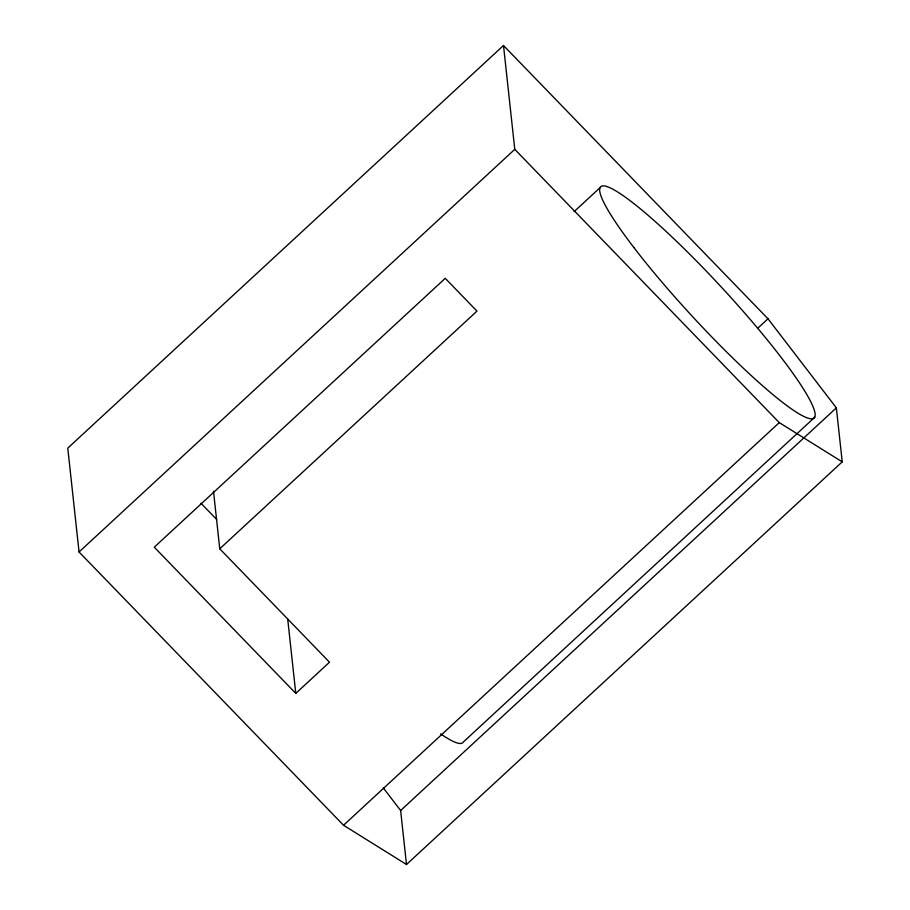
<?xml version="1.0" encoding="UTF-8"?>
<svg xmlns="http://www.w3.org/2000/svg" width="910" height="910" viewBox="0 0 910 910"><rect width="100%" height="100%" fill="white"/><g stroke="black" fill="none" stroke-linecap="round" stroke-linejoin="round"><path stroke-width="1.36" d="M503.503 45.5L67.772 448.141L79.056 551.983L343.536 825.256L406.497 864.5L842.228 461.859L836.358 407.862L767.983 318.773L503.503 45.5L514.776 149.342L779.267 422.615L842.228 461.859M79.056 551.983L514.776 149.342M574.096 211.643L600.168 187.551M219.754 548.798L476.976 311.106L445.24 278.324L154.279 547.183L295.784 693.386L329.511 662.207L219.754 548.798L213.497 491.263M757.564 328.408L767.983 318.773M343.536 825.256L779.267 422.615M814.837 417.201L463.44 741.912A157.328 20.589 47.3 0 1 440.679 733.904M406.497 864.5L400.639 810.503L836.358 407.862M200.974 503.241L216.694 519.485M383.326 787.946L400.639 810.503M287.696 619.005L295.784 693.386M633.895 247.565A157.328 20.589 47.3 0 0 812.562 418.702A157.328 20.589 47.3 0 0 676.062 240.854A157.328 20.589 47.3 0 0 633.895 247.565"/></g></svg>
